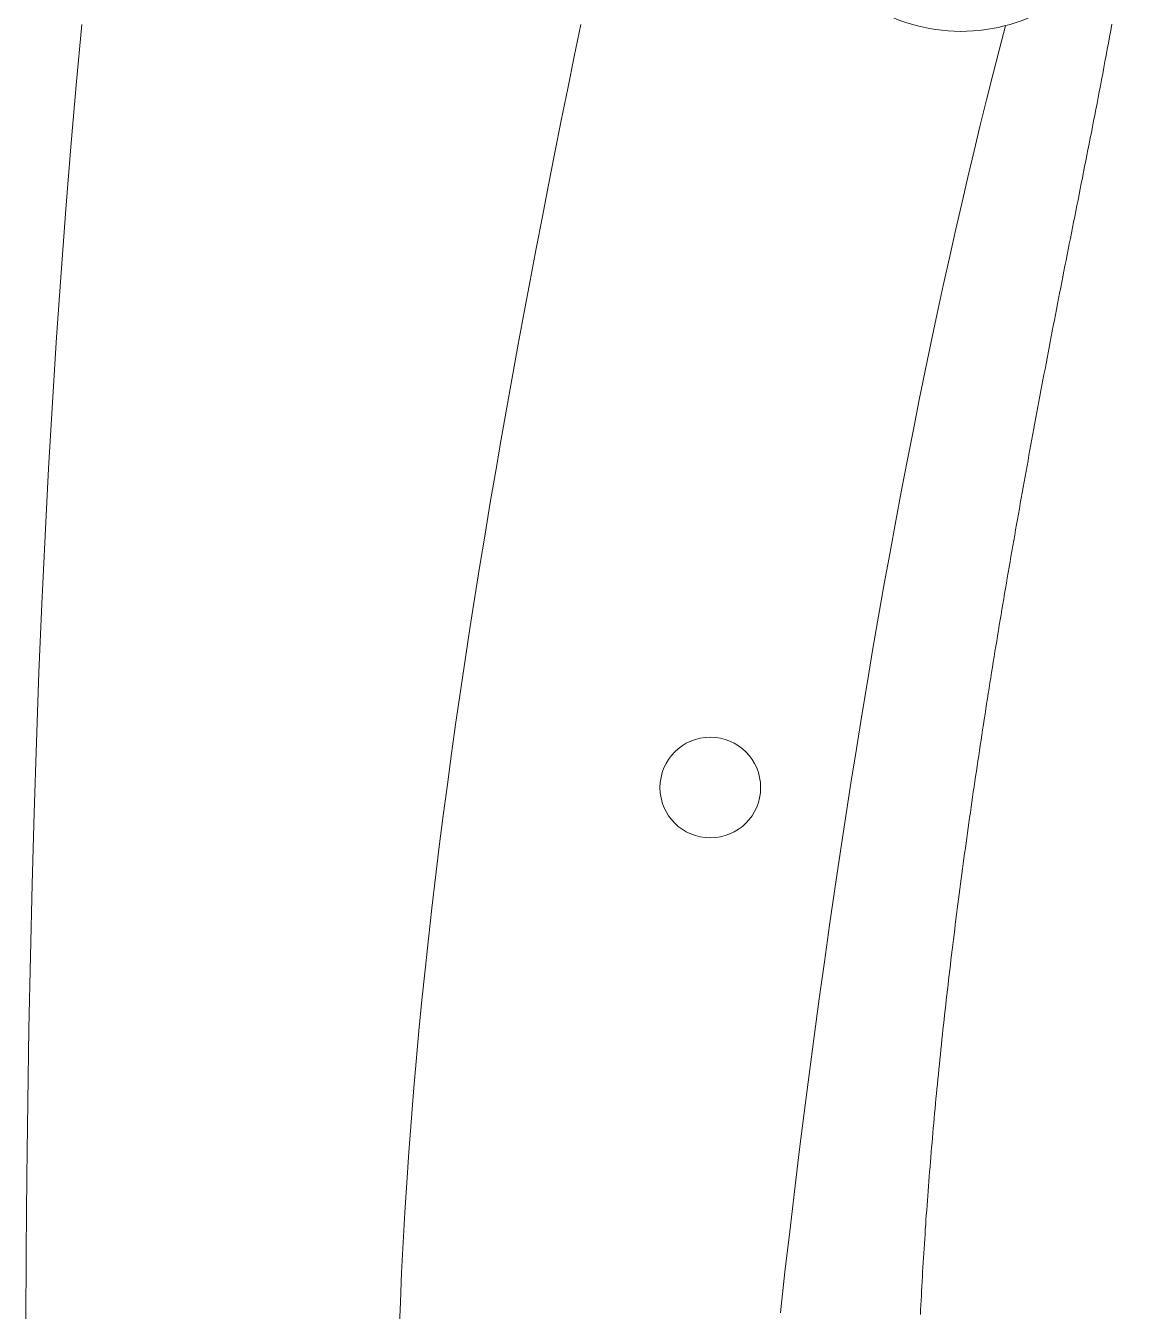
# Model space of a CAD drawing. Header units: millimetres. Extents: x -18 to 65, y -164 to 27.
# Drawn here: x -18.29 to 3.79, y -42.98 to -17.45 of the extents above; entities that cross this region are included whole.
import ezdxf

# ---------------------------------------------------------------- set-up
doc = ezdxf.new("R2010")
doc.units = ezdxf.units.MM
for name, color, linetype, lineweight in [('counterpin', 1, 'CONTINUOUS', 0), ('midpart', 3, 'CONTINUOUS', 0), ('pin', 2, 'CONTINUOUS', 0)]:
    doc.layers.add(name, color=color, linetype=linetype, lineweight=lineweight)

msp = doc.modelspace()

# ---------------------------------------------------------------- linework, layer by layer
at = {"layer": 'counterpin', "linetype": 'CONTINUOUS'}
msp.add_arc((0.289, -14.057), 3.5, 209.4756, 42.9144, dxfattribs=at)
at = {"layer": 'midpart', "linetype": 'CONTINUOUS'}
for p, q in [((-7.266, -17.419), (-7.397, -18.056)), ((3.261, -17.542), (3.239, -17.666)), ((3.284, -17.416), (3.261, -17.542)), ((3.216, -17.79), (3.193, -17.913)), ((3.239, -17.666), (3.216, -17.79)), ((-7.397, -18.056), (-7.526, -18.694)), ((3.17, -18.036), (3.147, -18.157)), ((3.193, -17.913), (3.17, -18.036)), ((3.124, -18.278), (3.102, -18.398)), ((3.147, -18.157), (3.124, -18.278)), ((3.056, -18.636), (3.034, -18.755)), ((3.079, -18.518), (3.056, -18.636)), ((3.102, -18.398), (3.079, -18.518)), ((-7.526, -18.694), (-7.654, -19.33)), ((3.011, -18.872), (2.989, -18.989)), ((3.034, -18.755), (3.011, -18.872)), ((2.966, -19.106), (2.944, -19.222)), ((2.989, -18.989), (2.966, -19.106)), ((-7.654, -19.33), (-7.781, -19.966)), ((2.921, -19.337), (2.899, -19.452)), ((2.944, -19.222), (2.921, -19.337)), ((2.876, -19.566), (2.854, -19.68)), ((2.899, -19.452), (2.876, -19.566)), ((2.809, -19.907), (2.787, -20.019)), ((2.832, -19.794), (2.809, -19.907)), ((2.854, -19.68), (2.832, -19.794)), ((-7.781, -19.966), (-7.906, -20.602)), ((2.765, -20.131), (2.743, -20.243)), ((2.787, -20.019), (2.765, -20.131)), ((2.721, -20.355), (2.699, -20.466)), ((2.743, -20.243), (2.721, -20.355)), ((-7.906, -20.602), (-8.03, -21.236)), ((2.677, -20.576), (2.655, -20.687)), ((2.699, -20.466), (2.677, -20.576)), ((2.611, -20.907), (2.589, -21.017)), ((2.633, -20.797), (2.611, -20.907)), ((2.655, -20.687), (2.633, -20.797)), ((2.567, -21.127), (2.546, -21.236)), ((2.589, -21.017), (2.567, -21.127)), ((-8.03, -21.236), (-8.152, -21.87)), ((2.524, -21.345), (2.502, -21.454)), ((2.546, -21.236), (2.524, -21.345)), ((2.459, -21.672), (2.437, -21.78)), ((2.481, -21.563), (2.459, -21.672)), ((2.502, -21.454), (2.481, -21.563)), ((-8.152, -21.87), (-8.273, -22.504)), ((2.416, -21.889), (2.394, -21.997)), ((2.437, -21.78), (2.416, -21.889)), ((2.373, -22.106), (2.352, -22.214)), ((2.394, -21.997), (2.373, -22.106)), ((2.309, -22.431), (2.288, -22.539)), ((2.33, -22.322), (2.309, -22.431)), ((2.352, -22.214), (2.33, -22.322)), ((-8.273, -22.504), (-8.392, -23.136)), ((2.267, -22.647), (2.246, -22.755)), ((2.288, -22.539), (2.267, -22.647)), ((2.204, -22.971), (2.183, -23.079)), ((2.225, -22.863), (2.204, -22.971)), ((2.246, -22.755), (2.225, -22.863)), ((-8.392, -23.136), (-8.509, -23.768)), ((2.162, -23.187), (2.141, -23.295)), ((2.183, -23.079), (2.162, -23.187)), ((2.12, -23.403), (2.099, -23.511)), ((2.141, -23.295), (2.12, -23.403)), ((2.058, -23.726), (2.037, -23.834)), ((2.079, -23.619), (2.058, -23.726)), ((2.099, -23.511), (2.079, -23.619)), ((-8.509, -23.768), (-8.624, -24.399)), ((2.017, -23.942), (1.996, -24.049)), ((2.037, -23.834), (2.017, -23.942)), ((1.976, -24.157), (1.956, -24.264)), ((1.996, -24.049), (1.976, -24.157)), ((-8.624, -24.399), (-8.737, -25.029)), ((1.915, -24.479), (1.895, -24.586)), ((1.935, -24.371), (1.915, -24.479)), ((1.956, -24.264), (1.935, -24.371)), ((1.875, -24.693), (1.855, -24.8)), ((1.895, -24.586), (1.875, -24.693)), ((1.815, -25.014), (1.795, -25.121)), ((1.835, -24.907), (1.815, -25.014)), ((1.855, -24.8), (1.835, -24.907)), ((-8.737, -25.029), (-8.848, -25.659)), ((1.775, -25.228), (1.755, -25.335)), ((1.795, -25.121), (1.775, -25.228)), ((1.735, -25.442), (1.715, -25.548)), ((1.755, -25.335), (1.735, -25.442)), ((-8.848, -25.659), (-8.957, -26.287)), ((1.676, -25.762), (1.657, -25.868)), ((1.696, -25.655), (1.676, -25.762)), ((1.715, -25.548), (1.696, -25.655)), ((1.637, -25.975), (1.618, -26.081)), ((1.657, -25.868), (1.637, -25.975)), ((-8.957, -26.287), (-9.064, -26.915)), ((1.579, -26.294), (1.56, -26.401)), ((1.598, -26.188), (1.579, -26.294)), ((1.618, -26.081), (1.598, -26.188)), ((1.541, -26.507), (1.522, -26.613)), ((1.56, -26.401), (1.541, -26.507)), ((1.503, -26.719), (1.484, -26.825)), ((1.522, -26.613), (1.503, -26.719)), ((-9.064, -26.915), (-9.169, -27.541)), ((1.446, -27.037), (1.427, -27.143)), ((1.465, -26.931), (1.446, -27.037)), ((1.484, -26.825), (1.465, -26.931)), ((1.408, -27.249), (1.39, -27.354)), ((1.427, -27.143), (1.408, -27.249)), ((-9.169, -27.541), (-9.271, -28.166)), ((1.353, -27.566), (1.334, -27.671)), ((1.371, -27.46), (1.353, -27.566)), ((1.39, -27.354), (1.371, -27.46)), ((1.316, -27.777), (1.297, -27.882)), ((1.334, -27.671), (1.316, -27.777)), ((1.279, -27.988), (1.261, -28.093)), ((1.297, -27.882), (1.279, -27.988)), ((-9.271, -28.166), (-9.371, -28.791)), ((1.225, -28.303), (1.207, -28.408)), ((1.243, -28.198), (1.225, -28.303)), ((1.261, -28.093), (1.243, -28.198)), ((1.189, -28.514), (1.171, -28.619)), ((1.207, -28.408), (1.189, -28.514)), ((-9.371, -28.791), (-9.469, -29.414)), ((1.135, -28.828), (1.118, -28.933)), ((1.153, -28.723), (1.135, -28.828)), ((1.171, -28.619), (1.153, -28.723)), ((1.1, -29.038), (1.083, -29.142)), ((1.118, -28.933), (1.1, -29.038)), ((1.048, -29.352), (1.031, -29.456)), ((1.065, -29.247), (1.048, -29.352)), ((1.083, -29.142), (1.065, -29.247)), ((-9.469, -29.414), (-9.564, -30.037)), ((1.013, -29.561), (0.996, -29.665)), ((1.031, -29.456), (1.013, -29.561)), ((0.979, -29.769), (0.962, -29.873)), ((0.996, -29.665), (0.979, -29.769)), ((-9.564, -30.037), (-9.656, -30.658)), ((0.928, -30.082), (0.911, -30.186)), ((0.945, -29.978), (0.928, -30.082)), ((0.962, -29.873), (0.945, -29.978)), ((0.895, -30.29), (0.878, -30.394)), ((0.911, -30.186), (0.895, -30.29)), ((0.845, -30.601), (0.829, -30.705)), ((0.862, -30.497), (0.845, -30.601)), ((0.878, -30.394), (0.862, -30.497)), ((-9.656, -30.658), (-9.746, -31.278)), ((0.812, -30.808), (0.796, -30.912)), ((0.829, -30.705), (0.812, -30.808)), ((0.764, -31.119), (0.748, -31.222)), ((0.78, -31.015), (0.764, -31.119)), ((0.796, -30.912), (0.78, -31.015)), ((-9.746, -31.278), (-9.833, -31.897)), ((0.732, -31.325), (0.716, -31.428)), ((0.748, -31.222), (0.732, -31.325)), ((0.684, -31.635), (0.669, -31.738)), ((0.7, -31.532), (0.684, -31.635)), ((0.716, -31.428), (0.7, -31.532)), ((-9.833, -31.897), (-9.917, -32.514)), ((0.653, -31.841), (0.638, -31.943)), ((0.669, -31.738), (0.653, -31.841)), ((0.607, -32.149), (0.592, -32.252)), ((0.622, -32.046), (0.607, -32.149)), ((0.638, -31.943), (0.622, -32.046)), ((0.576, -32.354), (0.561, -32.456)), ((0.592, -32.252), (0.576, -32.354)), ((-9.917, -32.514), (-9.998, -33.131)), ((0.531, -32.661), (0.517, -32.764)), ((0.546, -32.559), (0.531, -32.661)), ((0.561, -32.456), (0.546, -32.559)), ((0.502, -32.866), (0.487, -32.968)), ((0.517, -32.764), (0.502, -32.866)), ((-9.998, -33.131), (-10.077, -33.746)), ((0.458, -33.172), (0.444, -33.274)), ((0.473, -33.07), (0.458, -33.172)), ((0.487, -32.968), (0.473, -33.07)), ((0.429, -33.376), (0.415, -33.477)), ((0.444, -33.274), (0.429, -33.376)), ((0.387, -33.68), (0.373, -33.782)), ((0.401, -33.579), (0.387, -33.68)), ((0.415, -33.477), (0.401, -33.579)), ((-10.077, -33.746), (-10.152, -34.36)), ((0.359, -33.883), (0.345, -33.985)), ((0.373, -33.782), (0.359, -33.883)), ((0.318, -34.187), (0.304, -34.288)), ((0.331, -34.086), (0.318, -34.187)), ((0.345, -33.985), (0.331, -34.086)), ((-10.152, -34.36), (-10.224, -34.972)), ((0.291, -34.389), (0.277, -34.49)), ((0.304, -34.288), (0.291, -34.389)), ((0.251, -34.692), (0.238, -34.793)), ((0.264, -34.591), (0.251, -34.692)), ((0.277, -34.49), (0.264, -34.591)), ((-10.224, -34.972), (-10.293, -35.583)), ((0.225, -34.894), (0.212, -34.994)), ((0.238, -34.793), (0.225, -34.894)), ((0.186, -35.195), (0.173, -35.295)), ((0.199, -35.095), (0.186, -35.195)), ((0.212, -34.994), (0.199, -35.095)), ((0.161, -35.396), (0.148, -35.496)), ((0.173, -35.295), (0.161, -35.396)), ((-10.293, -35.583), (-10.359, -36.193)), ((0.124, -35.696), (0.112, -35.796)), ((0.136, -35.596), (0.124, -35.696)), ((0.148, -35.496), (0.136, -35.596)), ((0.087, -35.995), (0.075, -36.095)), ((0.099, -35.896), (0.087, -35.995)), ((0.112, -35.796), (0.099, -35.896)), ((-10.359, -36.193), (-10.422, -36.801)), ((0.064, -36.195), (0.052, -36.294)), ((0.075, -36.095), (0.064, -36.195)), ((0.029, -36.493), (0.017, -36.593)), ((0.04, -36.394), (0.029, -36.493)), ((0.052, -36.294), (0.04, -36.394)), ((0.006, -36.692), (-0.005, -36.791)), ((0.017, -36.593), (0.006, -36.692)), ((-10.422, -36.801), (-10.481, -37.408)), ((-0.028, -36.989), (-0.038, -37.088)), ((-0.016, -36.89), (-0.028, -36.989)), ((-0.005, -36.791), (-0.016, -36.89)), ((-0.049, -37.186), (-0.06, -37.285)), ((-0.038, -37.088), (-0.049, -37.186)), ((-10.481, -37.408), (-10.537, -38.013)), ((-0.081, -37.482), (-0.092, -37.581)), ((-0.071, -37.384), (-0.081, -37.482)), ((-0.06, -37.285), (-0.071, -37.384)), ((-0.113, -37.777), (-0.123, -37.875)), ((-0.102, -37.679), (-0.113, -37.777)), ((-0.092, -37.581), (-0.102, -37.679)), ((-10.537, -38.013), (-10.589, -38.617)), ((-0.133, -37.974), (-0.143, -38.072)), ((-0.123, -37.875), (-0.133, -37.974)), ((-0.162, -38.267), (-0.172, -38.365)), ((-0.153, -38.169), (-0.162, -38.267)), ((-0.143, -38.072), (-0.153, -38.169)), ((-0.182, -38.463), (-0.191, -38.56)), ((-0.172, -38.365), (-0.182, -38.463)), ((-10.589, -38.617), (-10.638, -39.219)), ((-0.21, -38.755), (-0.219, -38.852)), ((-0.201, -38.658), (-0.21, -38.755)), ((-0.191, -38.56), (-0.201, -38.658)), ((-0.237, -39.047), (-0.246, -39.144)), ((-0.228, -38.949), (-0.237, -39.047)), ((-0.219, -38.852), (-0.228, -38.949)), ((-10.638, -39.219), (-10.683, -39.82)), ((-0.255, -39.241), (-0.263, -39.337)), ((-0.246, -39.144), (-0.255, -39.241)), ((-0.281, -39.531), (-0.289, -39.627)), ((-0.272, -39.434), (-0.281, -39.531)), ((-0.263, -39.337), (-0.272, -39.434)), ((-10.683, -39.82), (-10.725, -40.419)), ((-0.305, -39.82), (-0.313, -39.916)), ((-0.297, -39.724), (-0.305, -39.82)), ((-0.289, -39.627), (-0.297, -39.724)), ((-0.321, -40.013), (-0.329, -40.109)), ((-0.313, -39.916), (-0.321, -40.013)), ((-0.345, -40.301), (-0.352, -40.397)), ((-0.337, -40.205), (-0.345, -40.301)), ((-0.329, -40.109), (-0.337, -40.205)), ((-10.725, -40.419), (-10.762, -41.017)), ((-0.367, -40.588), (-0.374, -40.684)), ((-0.36, -40.492), (-0.367, -40.588)), ((-0.352, -40.397), (-0.36, -40.492)), ((-0.381, -40.779), (-0.388, -40.874)), ((-0.374, -40.684), (-0.381, -40.779)), ((-10.762, -41.017), (-10.796, -41.612)), ((-0.402, -41.065), (-0.409, -41.16)), ((-0.395, -40.969), (-0.402, -41.065)), ((-0.388, -40.874), (-0.395, -40.969)), ((-0.422, -41.35), (-0.428, -41.444)), ((-0.415, -41.255), (-0.422, -41.35)), ((-0.409, -41.16), (-0.415, -41.255)), ((-10.796, -41.612), (-10.825, -42.206)), ((-0.434, -41.539), (-0.44, -41.634)), ((-0.428, -41.444), (-0.434, -41.539)), ((-0.452, -41.822), (-0.458, -41.917)), ((-0.447, -41.728), (-0.452, -41.822)), ((-0.44, -41.634), (-0.447, -41.728)), ((-0.47, -42.105), (-0.475, -42.199)), ((-0.464, -42.011), (-0.47, -42.105)), ((-0.458, -41.917), (-0.464, -42.011)), ((-10.825, -42.206), (-10.851, -42.799)), ((-0.481, -42.293), (-0.486, -42.387)), ((-0.475, -42.199), (-0.481, -42.293)), ((-0.496, -42.574), (-0.501, -42.667)), ((-0.491, -42.48), (-0.496, -42.574)), ((-0.486, -42.387), (-0.491, -42.48)), ((-10.851, -42.799), (-10.873, -43.389)), ((-0.511, -42.854), (-0.515, -42.947)), ((-0.506, -42.761), (-0.511, -42.854)), ((-0.501, -42.667), (-0.506, -42.761)), ((-0.515, -42.947), (-0.52, -43.04))]:
    msp.add_line(p, q, dxfattribs=at)
msp.add_circle((-4.693, -32.575), 1, dxfattribs=at)
at = {"layer": 'pin'}
for p, q in [((-17.177, -17.421), (-17.29, -18.626)), ((1.043, -17.928), (1.168, -17.445)), ((0.918, -18.418), (1.043, -17.928)), ((-17.29, -18.626), (-17.396, -19.849)), ((0.793, -18.916), (0.918, -18.418)), ((0.669, -19.421), (0.793, -18.916)), ((0.546, -19.933), (0.669, -19.421)), ((-17.396, -19.849), (-17.497, -21.091)), ((0.423, -20.452), (0.546, -19.933)), ((0.3, -20.978), (0.423, -20.452)), ((-17.497, -21.091), (-17.591, -22.35)), ((0.178, -21.512), (0.3, -20.978)), ((0.056, -22.054), (0.178, -21.512)), ((-0.065, -22.603), (0.056, -22.054)), ((-17.591, -22.35), (-17.68, -23.629)), ((-0.185, -23.16), (-0.065, -22.603)), ((-0.305, -23.725), (-0.185, -23.16)), ((-17.68, -23.629), (-17.762, -24.925)), ((-0.424, -24.297), (-0.305, -23.725)), ((-0.542, -24.878), (-0.424, -24.297)), ((-17.762, -24.925), (-17.838, -26.24)), ((-0.66, -25.466), (-0.542, -24.878)), ((-0.777, -26.063), (-0.66, -25.466)), ((-17.838, -26.24), (-17.908, -27.574)), ((-0.893, -26.668), (-0.777, -26.063)), ((-1.008, -27.281), (-0.893, -26.668)), ((-1.123, -27.902), (-1.008, -27.281)), ((-17.908, -27.574), (-17.971, -28.925)), ((-1.237, -28.532), (-1.123, -27.902)), ((-1.35, -29.17), (-1.237, -28.532)), ((-17.971, -28.925), (-18.029, -30.292)), ((-1.462, -29.817), (-1.35, -29.17)), ((-1.573, -30.472), (-1.462, -29.817)), ((-18.029, -30.292), (-18.081, -31.677)), ((-1.683, -31.136), (-1.573, -30.472)), ((-1.792, -31.809), (-1.683, -31.136)), ((-18.081, -31.677), (-18.127, -33.077)), ((-1.901, -32.491), (-1.792, -31.809)), ((-2.008, -33.182), (-1.901, -32.491)), ((-18.127, -33.077), (-18.167, -34.492)), ((-2.114, -33.881), (-2.008, -33.182)), ((-2.219, -34.59), (-2.114, -33.881)), ((-18.167, -34.492), (-18.201, -35.922)), ((-2.324, -35.308), (-2.219, -34.59)), ((-2.427, -36.035), (-2.324, -35.308)), ((-18.201, -35.922), (-18.23, -37.366)), ((-2.529, -36.772), (-2.427, -36.035)), ((-2.63, -37.518), (-2.529, -36.772)), ((-18.23, -37.366), (-18.254, -38.824)), ((-2.729, -38.273), (-2.63, -37.518)), ((-2.828, -39.038), (-2.729, -38.273)), ((-18.254, -38.824), (-18.272, -40.294)), ((-2.925, -39.813), (-2.828, -39.038)), ((-3.021, -40.597), (-2.925, -39.813)), ((-18.272, -40.294), (-18.285, -41.777)), ((-3.116, -41.392), (-3.021, -40.597)), ((-3.21, -42.196), (-3.116, -41.392)), ((-18.285, -41.777), (-18.293, -43.271)), ((-3.302, -43.01), (-3.21, -42.196))]:
    msp.add_line(p, q, dxfattribs=at)

doc.saveas('drawing.dxf')
